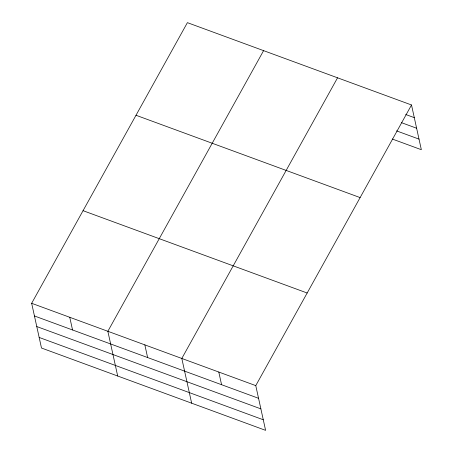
<?xml version="1.0" encoding="UTF-8"?>
<svg xmlns="http://www.w3.org/2000/svg" width="453" height="453" viewBox="0 0 453 453"><rect width="100%" height="100%" fill="white"/><g stroke="black" fill="none" stroke-linecap="round" stroke-linejoin="round"><path stroke-width="0.68" d="M411.511 104.977L255.769 385.622L265.6 430.35L41.489 348.023L31.659 303.295L187.4 22.65L411.511 104.977L421.341 149.705L392.287 139.031M263.595 50.64L107.854 331.285L117.689 376.013M337.553 77.808L181.812 358.453L191.647 403.181M405.712 114.496L414.297 117.65M401.432 122.65L416.618 128.227M396.568 130.877L419.019 139.128M136.002 115.26L360.112 197.587M83.052 210.679L307.162 293.006M31.659 303.295L255.769 385.622M34.445 315.968L258.555 398.295M36.767 326.545L260.877 408.872M39.168 337.445L263.278 419.772M218.788 372.038L221.574 384.71M144.835 344.869L147.621 357.542M69.756 317.287L72.542 329.96"/></g></svg>
